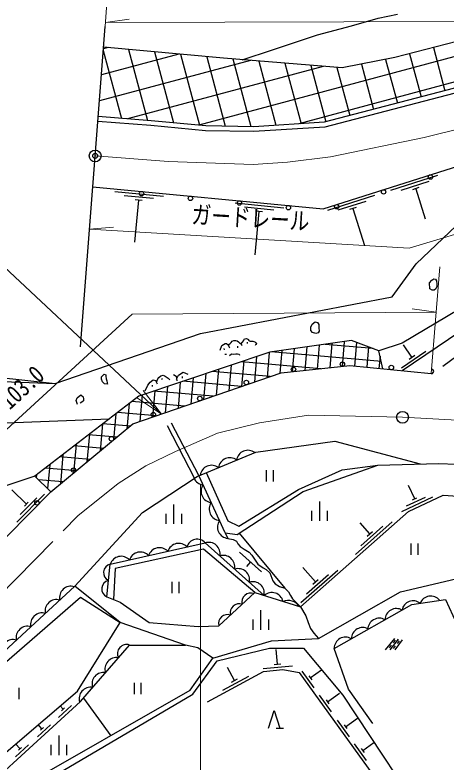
# Model space of a CAD drawing. Units: millimetres at full size, sheet at 1:1000; details may follow other scales. Extents: x 40000 to 680000, y 20000 to 380000.
# Drawn here: x 146282 to 190114, y 262819 to 338744 of the extents above; entities that cross this region are included whole.
import ezdxf
from ezdxf.enums import TextEntityAlignment as Align

# ---------------------------------------------------------------- set-up
doc = ezdxf.new("R2010")
doc.units = ezdxf.units.MM
doc.header["$LTSCALE"] = 1000
doc.header["$PDMODE"] = 32
doc.header["$PDSIZE"] = 500
doc.linetypes.add('CHAIN', pattern=[18.5, 12, -1.5, 3.5, -1.5])
doc.linetypes.add('DASHED', pattern=[7.5, 6, -1.5])
for name, color, linetype, lineweight in [('M-BGD', 7, 'Continuous', 25), ('M-BMK', 2, 'CHAIN', 13), ('M-BMK-OTRS', 5, 'Continuous', 25), ('M-BMK-SRVR', 3, 'Continuous', 25), ('M-STR-HTXT', 7, 'Continuous', 13)]:
    doc.layers.add(name, color=color, linetype=linetype, lineweight=lineweight)
doc.layers.add('M-OTRS', color=6, linetype='Continuous')
doc.styles.add('ＭＳ ゴシック', font='')
doc.styles.get('ＭＳ ゴシック').set_extended_font_data('MS Gothic')

# ---------------------------------------------------------------- blocks, each defined once
blk = doc.blocks.new('open_arrow')
at = {"color": 0, "linetype": 'Continuous', "lineweight": -2}
blk.add_lwpolyline([(7.5, 1.25), (0, 0), (7.5, -1.25)], dxfattribs=at)

msp = doc.modelspace()

# ---------------------------------------------------------------- linework, layer by layer
at = {"layer": 'M-BGD'}
for p, q in [((199612, 336823), (164988, 327546)), ((155261, 335118), (157107, 328230)), ((155762, 335427), (155275, 335296)), ((157818, 335237), (159750, 328026)), ((160471, 334992), (162402, 327786)), ((203728, 335338), (175151, 327681)), ((188825, 335428), (190000, 331040)), ((170214, 334123), (154867, 330010)), ((162948, 334764), (155071, 332653)), ((163125, 334747), (165057, 327540)), ((165779, 334503), (167670, 327444)), ((168430, 334268), (170272, 327395)), ((183969, 334231), (185162, 329780)), ((186404, 334802), (187581, 330410)), ((177617, 333518), (157709, 328184)), ((171076, 334052), (172823, 327533)), ((173722, 333836), (175368, 327695)), ((176368, 333620), (177903, 327891)), ((179014, 333404), (180323, 328521)), ((181510, 333748), (182742, 329151)), ((189228, 322414), (184462, 320904)), ((188366, 321826), (185506, 320920)), ((187360, 321193), (186693, 320981)), ((161401, 320292), (156424, 320767)), ((187026, 321087), (187993, 318019)), ((160377, 320088), (157391, 320373)), ((158856, 319932), (158446, 315639)), ((159204, 319899), (158507, 319965)), ((182835, 320389), (178069, 318879)), ((181973, 319801), (179113, 318895)), ((173635, 319125), (168657, 319600)), ((172611, 318921), (169624, 319206)), ((180967, 319167), (180300, 318956)), ((180633, 319062), (181821, 315312)), ((171089, 318765), (170668, 314351)), ((171437, 318731), (170740, 318798)), ((169880, 305474), (169889, 305350)), ((182700, 304840), (177821, 305267)), ((178498, 305362), (178282, 302889)), ((179768, 305541), (179548, 303021)), ((181016, 305456), (180806, 303057)), ((167521, 304847), (167561, 304720)), ((168901, 305087), (168918, 304931)), ((183533, 303512), (172327, 304493)), ((173416, 304646), (173214, 302329)), ((174687, 304825), (174483, 302495)), ((175957, 305004), (175749, 302627)), ((177228, 305183), (177015, 302758)), ((182232, 305011), (182050, 302936)), ((185569, 302885), (188053, 304567)), ((186643, 303974), (185802, 305216)), ((125089, 304098), (150361, 301291)), ((167614, 304272), (167790, 304283)), ((170852, 304022), (170626, 301437)), ((172145, 304454), (171920, 301883)), ((183405, 304083), (183294, 302814)), ((186353, 303778), (186932, 304170)), ((168267, 303156), (168038, 300544)), ((177380, 302796), (169301, 303503)), ((169559, 303589), (169332, 300990)), ((165682, 302291), (165451, 299652)), ((172234, 301991), (166329, 302508)), ((166974, 302724), (166744, 300098)), ((161199, 301803), (161245, 301700)), ((163096, 301426), (162863, 298759)), ((163284, 301999), (163273, 301828)), ((169332, 300990), (163357, 301513)), ((164389, 301858), (164157, 299205)), ((160219, 301125), (160241, 300999)), ((161804, 300993), (161569, 298313)), ((159218, 300128), (158982, 297420)), ((160511, 300560), (160275, 297867)), ((166430, 299989), (160385, 300518)), ((157887, 299254), (157661, 296664)), ((163528, 298989), (158152, 299459)), ((123363, 296400), (155880, 297703)), ((156542, 298215), (156308, 295546)), ((160626, 297988), (156693, 298332)), ((155196, 297175), (154955, 294428)), ((158019, 296961), (155234, 297205)), ((153850, 296135), (153603, 293310)), ((156647, 295826), (153775, 296078)), ((152504, 295096), (152250, 292192)), ((155274, 294692), (152316, 294950)), ((151159, 294056), (150898, 291074)), ((153901, 293557), (150857, 293823)), ((152528, 292422), (149398, 292696)), ((149813, 293017), (149602, 290609)), ((171828, 292492), (171828, 291319)), ((172528, 292492), (172528, 291319)), ((148467, 291977), (148446, 291738)), ((167656, 286113), (164984, 291926)), ((151156, 291288), (148686, 291504)), ((186930, 289570), (186294, 290928)), ((147442, 289035), (145961, 290498)), ((146463, 287190), (149274, 290036)), ((146812, 287970), (148498, 289678)), ((177274, 287320), (177274, 289312)), ((185601, 288283), (188770, 289769)), ((186107, 288852), (188009, 289744)), ((186709, 289466), (187152, 289674)), ((147245, 288836), (147638, 289234)), ((162443, 287014), (162443, 289007)), ((161643, 287014), (161643, 288060)), ((163243, 287014), (163243, 288060)), ((176474, 287320), (176474, 288365)), ((178074, 287320), (178074, 288365)), ((180894, 283912), (184642, 287221)), ((182371, 286016), (181378, 287140)), ((181445, 284798), (183694, 286784)), ((182108, 285784), (182633, 286248)), ((169076, 286071), (173711, 280499)), ((186540, 285047), (186540, 283873)), ((187240, 285047), (187240, 283873)), ((171361, 282167), (169099, 284138)), ((170230, 283153), (169836, 282700)), ((176834, 281127), (175550, 282581)), ((175358, 279022), (179106, 282332)), ((175909, 279909), (178157, 281895)), ((162238, 281143), (162238, 279969)), ((162938, 281143), (162938, 279969)), ((176572, 280895), (177097, 281359)), ((167021, 276671), (170676, 280052)), ((170676, 280052), (175308, 278578)), ((190050, 279355), (192159, 274722)), ((171287, 276251), (171287, 278244)), ((170487, 276251), (170487, 277296)), ((172087, 276251), (172087, 277296)), ((183956, 274209), (184904, 275383)), ((184440, 274239), (185269, 275294)), ((184758, 274931), (184975, 275200)), ((184923, 274229), (185693, 275245)), ((185166, 274864), (185384, 275133)), ((152952, 268990), (157941, 274714)), ((157941, 274714), (163619, 274714)), ((172973, 272767), (172836, 274261)), ((184353, 274429), (184570, 274699)), ((184769, 274371), (184986, 274641)), ((171506, 272332), (174494, 272605)), ((172624, 272735), (173321, 272799)), ((168595, 271107), (167878, 272425)), ((175450, 272057), (176679, 270354)), ((176308, 271381), (177446, 272202)), ((167420, 270127), (170056, 271560)), ((168287, 270940), (168902, 271274)), ((176165, 271580), (176451, 271182)), ((146690, 270377), (146690, 269203)), ((158397, 270880), (158397, 269707)), ((159097, 270880), (159097, 269707)), ((177206, 269623), (178435, 267920)), ((178064, 268947), (179280, 269825)), ((141467, 258467), (152952, 268990)), ((153248, 269329), (156031, 265499)), ((177921, 269146), (178207, 268748)), ((150721, 267353), (152049, 268569)), ((151182, 268182), (150869, 268524)), ((151028, 268040), (151337, 268324)), ((179892, 266414), (181108, 267292)), ((148559, 265372), (149886, 266588)), ((149020, 266201), (148634, 266622)), ((179034, 267090), (180263, 265387)), ((179749, 266613), (180035, 266215)), ((148865, 266059), (149175, 266343)), ((172832, 266267), (173584, 266267)), ((150763, 263524), (150763, 265516)), ((146343, 263342), (147670, 264558)), ((146804, 264171), (146345, 264673)), ((146649, 264029), (146959, 264313)), ((149963, 263524), (149963, 264569)), ((151563, 263524), (151563, 264569)), ((180777, 264675), (182006, 262972)), ((181635, 263999), (182778, 264823)), ((181491, 264197), (181778, 263800))]:
    msp.add_line(p, q, dxfattribs=at)
at = {"layer": 'M-BGD', "linetype": 'DASHED'}
for p, q in [((164547, 291683), (161167, 298174)), ((164984, 291926), (161645, 298339))]:
    msp.add_line(p, q, dxfattribs=at)
at = {"layer": 'M-BGD'}
for points in [[(169397, 334189), (172478, 335184), (177052, 336714), (180497, 337624), (183226, 338400), (185166, 338811)], [(207012, 333242), (202475, 336138), (197443, 337342), (193294, 336585), (184919, 334417), (179539, 333361), (167479, 334346), (155289, 335470)], [(211624, 326652), (209713, 327143), (207788, 328527), (202763, 331161), (198805, 332291), (193940, 332066), (177724, 327844), (170554, 327389), (165687, 327481), (160124, 327997), (154744, 328412)], [(210890, 326324), (209498, 326682), (207525, 328101), (202576, 330694), (198746, 331788), (194015, 331569), (177804, 327348), (170565, 326889), (165659, 326982), (160082, 327499), (154706, 327914)], [(165723, 292230), (167939, 287321), (169031, 286805), (175105, 290522), (179543, 292533), (183179, 293001), (189360, 293171), (194936, 292949), (199879, 293737), (208407, 297118), (212826, 301711), (215092, 306078), (214403, 314953), (213091, 320291), (209498, 326682)], [(154194, 321281), (177607, 319047), (193537, 324094), (196575, 324517), (203383, 322104)], [(124678, 302267), (150361, 301291), (165138, 306372), (184630, 310106), (187081, 313449), (192507, 318595), (198340, 322512)], [(205828, 317231), (202760, 314019), (196085, 313127), (191424, 308798), (185660, 305388), (183284, 304626)], [(207720, 313462), (204434, 310780), (197309, 312102), (192775, 307401), (185659, 302584)], [(189791, 303064), (198434, 309410), (206707, 308127), (207567, 309237)], [(148319, 291862), (142273, 289884), (138686, 286153), (121918, 289960), (125933, 307863)], [(183698, 302775), (183284, 304626), (180500, 305644), (172210, 304476), (158865, 300009), (148319, 291862), (149938, 290281)], [(167131, 304681), (167309, 305136), (167493, 305256), (167655, 305360), (167804, 305348), (167971, 305210), (168017, 305061), (168104, 304917)], [(167971, 305210), (168129, 305335), (168265, 305471), (168374, 305586), (168524, 305647), (168732, 305661), (168888, 305633), (169009, 305526), (169127, 305408), (169296, 305318), (169299, 305231), (169356, 305145)], [(169296, 305318), (169391, 305442), (169551, 305673), (169602, 305789), (169703, 305846), (169827, 305849), (169902, 305823), (170026, 305763), (170037, 305691), (170127, 305613), (170189, 305598), (170342, 305607), (170466, 305578), (170581, 305567), (170671, 305529), (170717, 305486), (170766, 305425), (170827, 305336), (170795, 305264), (170754, 305206), (170708, 305142)], [(168083, 304143), (168294, 304295), (168550, 304269), (168744, 304316), (168896, 304316), (169078, 304269), (169108, 304169)], [(97559, 261315), (105743, 262279), (112276, 263473), (118072, 265456), (124990, 268166), (132788, 273042), (138821, 279029), (149938, 290281), (158284, 297180), (173357, 302379), (180337, 303103), (188609, 302296)], [(162413, 302195), (162664, 302024), (162757, 301558)], [(162721, 301738), (162916, 302149), (163389, 302458), (163871, 302222)], [(159535, 300561), (159785, 301119), (160046, 301426), (160319, 301664), (160581, 301607), (160740, 301244)], [(160661, 301426), (160797, 301778), (160926, 301905), (161114, 302071), (161359, 302128), (161558, 302037), (161855, 301837), (162037, 301660)], [(152629, 299158), (152522, 299554), (152610, 299822), (152992, 300134), (153206, 299944), (153252, 299745), (153237, 299516), (153091, 299379), (152916, 299280)], [(164800, 291850), (170757, 294303), (178810, 295420), (187482, 293120)], [(167656, 286113), (168860, 285930), (175578, 290309), (183179, 293001)], [(107999, 255940), (116386, 256574), (125304, 259863), (137532, 267013), (152385, 280705), (159238, 288180), (164800, 291850)], [(175308, 278578), (186287, 288274), (189829, 289935), (194286, 289639), (196878, 287940), (198236, 287534), (199207, 289684)], [(167656, 286113), (167913, 285553), (168458, 285451), (168791, 285258), (168932, 284995), (169195, 284714), (169581, 284451), (170091, 284152), (170371, 283836), (170990, 282927), (171503, 282563), (171819, 282378), (172189, 282038), (172485, 281253), (172752, 280944), (173175, 280663), (173711, 280499), (174110, 280112), (174296, 279733), (174516, 279416), (175308, 278578), (175857, 277667), (176102, 276985), (176316, 276399), (176678, 275919), (177142, 275384)], [(155609, 279617), (155973, 282923), (165618, 285093), (171635, 279747)], [(170676, 280052), (165449, 284470), (156485, 282492), (156287, 279348)], [(141467, 258467), (146454, 260033), (164113, 270112), (166402, 273383), (172377, 275126), (177142, 275384), (185474, 280133), (191113, 281427), (195105, 278194), (196322, 273175)], [(99744, 255277), (108120, 255222), (116914, 255904), (124680, 258072), (132968, 256887), (136973, 257418), (142970, 261801), (152628, 270021), (156997, 276994), (152385, 280705)], [(124445, 258007), (124357, 258770), (137909, 266520), (152939, 279564), (156997, 276994)], [(155609, 279617), (156965, 279078), (159927, 277018), (164923, 276606), (167021, 276671)], [(178730, 274375), (186644, 278820), (190050, 279355)], [(166402, 273383), (164883, 274431), (163619, 274714), (156997, 276994)], [(97547, 254778), (108372, 254473), (117005, 255329), (124780, 257444), (132718, 255805), (139574, 256842), (146762, 259283), (150618, 261607), (164370, 269729), (166856, 273119), (172160, 274379), (175621, 274379), (179605, 269627), (189058, 255315)], [(182671, 266743), (180211, 270229), (178730, 274375)], [(165845, 268929), (171557, 272035), (173529, 272216), (175171, 271931), (187718, 254542)], [(172045, 266267), (172627, 268049), (173209, 266267)]]:
    msp.add_lwpolyline(points, dxfattribs=at)
for points in [[(188903, 310762), (188686, 310762), (188477, 310925), (188434, 311534), (188670, 311777), (188864, 311917), (189035, 311894), (189151, 311715), (189182, 311382), (189159, 311142), (189066, 310902)], [(176886, 306359), (176546, 306459), (176376, 306668), (176353, 307000), (176515, 307317), (176809, 307541), (177033, 307502), (177180, 307286), (177188, 306931), (177219, 306614), (177103, 306436)], [(155685, 301212), (155371, 301266), (155171, 301450), (155087, 301734), (155094, 301964), (155352, 302246), (155517, 302172), (155532, 302042), (155570, 301781), (155609, 301558), (155655, 301359)]]:
    msp.add_lwpolyline(points, close=True, dxfattribs=at)
for centre in [(188532, 322272), (159150, 320582), (183765, 320762), (164127, 320107), (169105, 319632), (174082, 319157), (178999, 319252), (174599, 302734), (179573, 303249), (184549, 302918), (169809, 301393), (165082, 299762), (160355, 298132), (156098, 295665), (152244, 292479), (148513, 289159)]:
    msp.add_circle(centre, 225, dxfattribs=at)
for centre, radius, start, end in [((188631, 302520), 225, 264.43137, 86.44499), ((169968, 293341), 1160, 52.86703, 171.89665), ((168119, 292580), 1160, 52.86703, 171.89665), ((166270, 291818), 1160, 52.86703, 171.89665), ((165525, 292160), 1160, 206.47234, 264.1983), ((166360, 290342), 1160, 145.16868, 264.1983), ((167195, 288525), 1160, 145.16868, 264.1983), ((168030, 286708), 1160, 145.16868, 264.1983), ((162932, 283885), 1160, 43.16638, 162.196), ((164805, 284410), 1062, 40.07754, 165.28483), ((165974, 283989), 1160, 348.86298, 107.8926), ((159029, 283007), 1160, 43.16638, 162.196), ((160981, 283446), 1160, 43.16638, 162.196), ((157078, 282568), 1160, 43.16638, 162.196), ((167469, 282660), 1160, 348.86298, 107.8926), ((156174, 282065), 882, 103.1792, 244.25452), ((168983, 281316), 1160, 348.86298, 107.8926), ((155993, 280412), 882, 103.1792, 244.25452), ((170478, 279987), 1160, 348.86298, 107.8926), ((151975, 279526), 1160, 73.15576, 192.18538), ((170266, 279087), 912, 70.90887, 194.62677), ((172409, 278883), 1160, 12.83712, 131.86674), ((188556, 278525), 1160, 39.41526, 158.44488), ((150504, 278170), 1160, 73.15576, 192.18538), ((169085, 277995), 912, 70.90887, 194.62677), ((174050, 277879), 1361, 32.71035, 111.99351), ((186756, 278091), 1122, 50.05828, 171.317), ((149034, 276815), 1160, 73.15576, 192.18538), ((185064, 277257), 1160, 59.80795, 178.83757), ((167903, 276902), 912, 70.90887, 194.62677), ((183320, 276278), 1160, 59.80795, 178.83757), ((147563, 275459), 1160, 73.15576, 192.18538), ((181634, 275331), 1160, 59.80795, 178.83757), ((146093, 274104), 1160, 73.15576, 192.18538), ((179890, 274351), 1160, 59.80795, 178.83757), ((157636, 273836), 929, 70.8366, 207.0136), ((156595, 272274), 1160, 79.41029, 198.43991), ((155281, 270766), 1160, 79.41029, 198.43991), ((153964, 269259), 1160, 78.75054, 197.78016)]:
    msp.add_arc(centre, radius, start, end, dxfattribs=at)
at = {"layer": 'M-BMK'}
for points in [[(192488, 327413), (187887, 326301), (178348, 324331), (174009, 323797), (170516, 323541), (161892, 323850), (154436, 324418)], [(141707, 276685), (152692, 287833), (156790, 291143), (159597, 292939), (162620, 294379), (166877, 296237), (171145, 297279), (176144, 298072), (185688, 297861), (195688, 297309)]]:
    msp.add_lwpolyline(points, dxfattribs=at)
at = {"layer": 'M-BMK-OTRS'}
msp.add_line((152938, 305005), (155450, 337557), dxfattribs=at)
at = {"layer": 'M-BMK-SRVR'}
for centre in [(154436, 324418), (185688, 297861)]:
    msp.add_circle(centre, 600, dxfattribs=at)
at = {"layer": 'M-OTRS'}
msp.add_point((154436, 324418), dxfattribs=at)
at = {"layer": 'M-STR-HTXT'}
for p, q in [((156143, 346598), (155450, 337557)), ((155481, 337968), (157911, 338317)), ((155481, 337968), (207114, 338121)), ((153862, 316984), (156310, 317180)), ((188609, 302296), (189475, 313156)), ((189107, 308542), (186674, 308869)), ((165132, 290997), (165133, 230240))]:
    msp.add_line(p, q, dxfattribs=at)
for points in [[(161167, 298174), (140377, 317631), (104014, 317631)], [(153862, 316984), (186347, 315041), (194445, 317472), (198917, 315894), (200735, 311690)], [(97580, 272512), (126781, 279535), (158212, 308350), (189107, 308542)]]:
    msp.add_lwpolyline(points, dxfattribs=at)

# ---------------------------------------------------------------- block references
at = {"layer": 'M-STR-HTXT', "xscale": 400, "yscale": 400, "rotation": 136.9}
msp.add_blockref('open_arrow', (161167, 298174), dxfattribs=at)

# ---------------------------------------------------------------- texts
at = {"layer": 'M-STR-HTXT', "style": 'ＭＳ ゴシック', "width": 0.8}
for s, rotation, p in [('ガードレール', 356.578, (170144, 316660)), ('ガードレール\u3000L=103.0', 42.512, (142058, 294421))]:
    msp.add_text(s, height=1833, rotation=rotation, dxfattribs=at).set_placement(p, align=Align.BOTTOM_CENTER)

doc.saveas('drawing.dxf')
